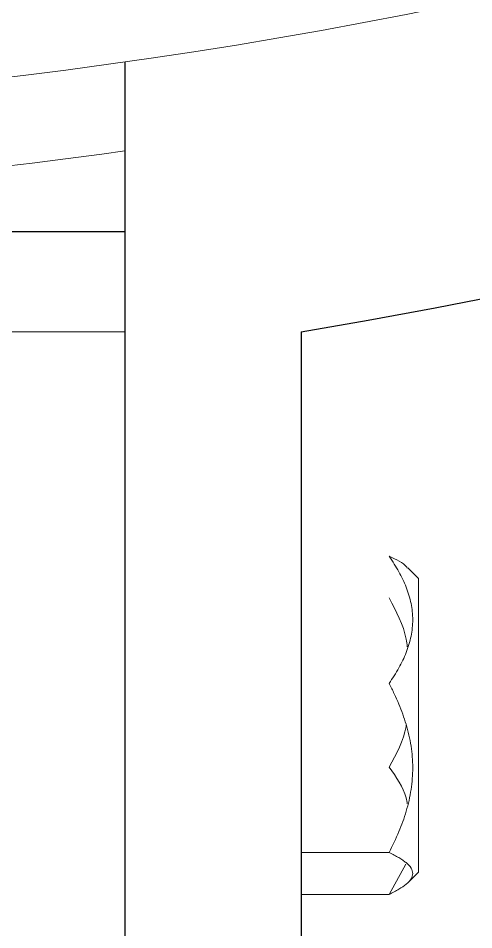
# Model space of a CAD drawing. Header units: millimetres. Extents: x -635 to 515, y -448 to 489.
# Drawn here: x 117.06 to 124.82, y 289.1 to 304.62 of the extents above; entities that cross this region are included whole.
import ezdxf

# ---------------------------------------------------------------- set-up
doc = ezdxf.new("R2010")
doc.units = ezdxf.units.MM

msp = doc.modelspace()

# ---------------------------------------------------------------- linework, layer by layer
at = {"color": 7, "linetype": 'Continuous', "lineweight": 25}
for p, q in [((118.8745051573069, 303.8783597088389), (118.8745051573155, 126.7346003912025)), ((118.8745051573099, 300.9828238830347), (93.47450515730995, 300.9828238830345)), ((121.8745051573069, 299.2821869428213), (121.8745051573069, 273.8783597088388))]:
    msp.add_line(p, q, dxfattribs=at)
at = {"color": 144, "linetype": 'Continuous', "lineweight": 18}
for p, q in [((118.874505157312, 299.280273325815), (93.47450515731198, 299.280273325815)), ((123.874505157315, 295.0803014554004), (123.6921831651508, 295.2626131902802)), ((123.874505157315, 295.0803014554004), (123.874505157315, 290.0802451962276)), ((123.374505157381, 290.4121745116246), (121.874505157381, 290.4121745116246)), ((123.374505157315, 289.700531670843), (123.6567983522673, 290.2132034024498)), ((123.6921831651507, 289.8979334613478), (123.874505157315, 290.0802451962276)), ((123.374505157381, 289.70053167074), (121.874505157381, 289.7005316707401))]:
    msp.add_line(p, q, dxfattribs=at)
at = {"color": 7, "linetype": 'Continuous', "lineweight": 25}
msp.add_arc((106.1745051573068, 393.4828238833431), 95.50000000000003, 279.4622593852288, 260.5377406147744, dxfattribs=at)
at = {"color": 144, "linetype": 'Continuous', "lineweight": 18}
for centre, radius, start, end in [((106.1745051573158, 393.4828238833423), 90.49999999999999, 179.9999999999995, 2.519139884721601e-13), ((106.1745051573204, 393.4828238833034), 92.00000000003126, 262.0653534551903, 277.9346465448058)]:
    msp.add_arc(centre, radius, start, end, dxfattribs=at)
for points, knots in [([(123.374505157315, 295.4600149807849), (123.4045739102401, 295.4153854469246), (123.4636249807796, 295.327738920356), (123.5414211362454, 295.1953076220553), (123.6088967215825, 295.0647695790013), (123.6866300479955, 294.8866366065057), (123.7570429371722, 294.6579971323616), (123.7858971271717, 294.3771686002767), (123.7575316091681, 294.0949348200165), (123.6727544024597, 293.8209928408683), (123.5446620543404, 293.5508594956007), (123.432415459891, 293.3800435761007), (123.374505157315, 293.2919161666986)], [0, 0, 0, 0, 0.06575217077683274, 0.1291286035154348, 0.190506051908496, 0.2503225577057697, 0.3766266294581908, 0.499405141392641, 0.6226955875239049, 0.7495543360155553, 0.8707899847535568, 1, 1, 1, 1]), ([(123.6844370076188, 295.2548665969313), (123.6788316629965, 295.2653860278473), (123.6402148816816, 295.3378573191976), (123.4969633168021, 295.4037159407672), (123.374505157315, 295.460014980785)], [0, 0, 0, 0, 0.1451530767565992, 1, 1, 1, 1]), ([(123.6843848583967, 293.9185650430969), (123.6787931637553, 293.9610159375218), (123.6401798850481, 294.2541593087014), (123.4969734641755, 294.5205544276848), (123.374505157315, 294.7483721399004)], [0, 0, 0, 0, 0.1448127387428443, 1, 1, 1, 1]), ([(123.374505157315, 293.2919161666986), (123.4043544595071, 293.2330914574283), (123.4629827631089, 293.1175513053607), (123.5403082575187, 292.9429993736588), (123.6074726563327, 292.7708675586683), (123.6853985666216, 292.5347053963248), (123.7564077708937, 292.2315019518687), (123.7859075334557, 291.8571982469907), (123.7580916177701, 291.4829843951781), (123.6737382758759, 291.11793016184), (123.5455524807986, 290.7581495185248), (123.432723881865, 290.5299327040904), (123.374505157315, 290.4121745117276)], [0, 0, 0, 0, 0.06526241908189817, 0.1281847359476386, 0.1891344105936283, 0.2485383040092322, 0.375196491819438, 0.4982729859353598, 0.6214717608949036, 0.7482004403924635, 0.8700732851320747, 0.9999999999999999, 0.9999999999999999, 0.9999999999999999, 0.9999999999999999]), ([(123.374505157315, 291.8686304849294), (123.4989151440544, 292.0924203929549), (123.6264018930167, 292.3217448111342), (123.6644430369096, 292.5741810358601), (123.6653611209882, 292.5802733258139)], [0, 0, 0, 0, 0.9758660233477495, 1, 1, 1, 1]), ([(123.6843848583967, 291.2419816085312), (123.6784777563839, 291.2755748570697), (123.6395594321444, 291.4969004641166), (123.4961487099077, 291.6980293491201), (123.374505157315, 291.8686304849294)], [0, 0, 0, 0, 0.1517820237192912, 1, 1, 1, 1]), ([(123.374505157315, 290.4121745117276), (123.4043544595071, 290.3976449347936), (123.4629827631091, 290.3691067652177), (123.5403082575188, 290.326002837631), (123.6074726563329, 290.28344903441), (123.6853985666214, 290.2249899763869), (123.7564077708927, 290.1505172655197), (123.7859075334557, 290.0574337946398), (123.758091617771, 289.965539763119), (123.6737382758761, 289.874816975395), (123.5455524807989, 289.7861379517423), (123.4327238818651, 289.7296691538853), (123.374505157315, 289.700531670843)], [0, 0, 0, 0, 0.06526241908202364, 0.1281847359478213, 0.189134410593755, 0.2485383040092373, 0.3751964918186349, 0.4982729859353418, 0.621471760893774, 0.7482004403924273, 0.8700732851318987, 0.9999999999999999, 0.9999999999999999, 0.9999999999999999, 0.9999999999999999])]:
    msp.add_open_spline(points, degree=3, knots=knots, dxfattribs=at)

doc.saveas('drawing.dxf')
